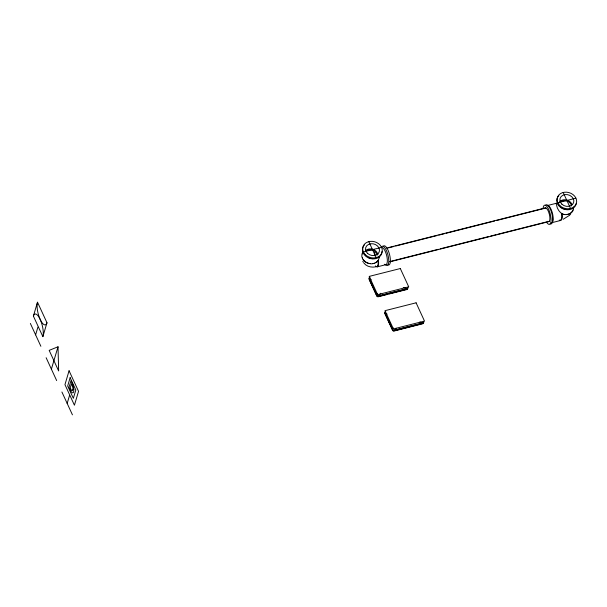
<?xml version="1.0" encoding="UTF-8"?>
<svg xmlns="http://www.w3.org/2000/svg" width="607" height="607" viewBox="0 0 607 607"><rect width="100%" height="100%" fill="white"/><g stroke="black" fill="none" stroke-linecap="round" stroke-linejoin="round"><path stroke-width="0.91" d="M379.428 257.292L378.04 260.813A8.855 7.292 16.5 0 1 366.082 262.368A8.855 7.292 16.5 0 1 362.963 251.973M377.288 293.538L376.833 295.184A1.419 1.168 16.5 0 0 378.654 295.996L407.16 288.788A1.419 1.168 16.5 0 0 407.927 287.316M393.07 327.81L392.615 329.457A1.419 1.168 16.5 0 0 394.436 330.269A338.941 156.105 -24.7 0 1 422.942 323.061A1.419 1.168 16.5 0 0 423.709 321.589M33.393 316.095L37.505 302.21L46.974 322.772L42.862 336.657L33.393 316.095A12.755 4.234 75.8 0 1 40.183 319.434A12.755 4.234 75.8 0 0 46.974 322.772M35.608 334.867L37.9 327.15M51.39 369.139L53.674 361.431M53.909 360.657L58.022 346.772L49.175 350.376L58.644 370.938L58.022 346.772M67.172 403.42L69.456 395.703M380.809 293.257L378.654 295.996A338.941 156.105 -24.7 0 1 407.16 288.788A0.948 0.782 16.5 0 1 407.016 289.107M396.052 328.22L394.436 330.269L422.942 323.061L419.816 322.021M569.836 214.946L570.618 214.112M569.412 215.379L563.159 219.294M363.51 251.92L381.568 247.353M557.787 202.768L575.853 198.201M547.506 205.515L556.247 203.307M386.5 248.073L545.792 207.776M388.397 247.884L393.89 246.495M395.718 246.032L436.919 235.607M438.747 235.144L444.241 233.756M446.069 233.293L494.591 221.024M496.42 220.561L545.86 208.049M389.846 261.549L438.36 249.272M440.196 248.809L488.711 236.54M490.547 236.077L496.04 234.689M497.869 234.226L546.391 221.95M389.914 261.822L549.206 221.532M377.167 266.875L385.915 264.66M551.771 222.708L560.519 220.493M379.155 296.277L387.387 294.19M389.224 293.727L406.614 289.327M421.478 323.835L394.019 330.785A0.948 0.782 16.5 0 1 392.79 330.231M375.589 266.868C371.317 267.717 366.347 266.541 363.737 262.831M564.745 214.506A8.506 6.996 16.5 0 1 562.575 214.059C558.986 212.283 555.951 206.79 556.642 203.299A8.855 2.944 75.8 0 0 555.58 203.755M403.253 287.49L407.16 288.788M371.279 279.812L369.2 278.613A1.419 1.168 16.5 0 1 369.974 277.141M387.061 314.092L384.982 312.886A1.419 1.168 16.5 0 1 385.756 311.421M362.781 261.253L363.259 262.118M563.182 192.48L570.542 208.474M368.821 241.647L376.181 257.641M369.428 279.508L377.008 295.958A0.948 0.782 16.5 0 0 377.311 296.322M385.21 313.781L388.245 320.359M389.004 322.006L392.41 329.411M30.35 323.44L40.874 346.293M46.132 357.72L56.656 380.566M61.914 391.993L72.438 414.839M561.968 213.823L562.044 214.438A8.506 2.823 75.8 0 1 561.096 219.924M42.862 336.657A12.755 4.234 75.8 0 0 40.183 319.434A12.755 4.234 75.8 0 1 37.505 302.21M569.692 209.157A8.855 7.292 16.5 0 1 568.607 209.369M567.484 209.445A8.855 7.292 16.5 0 1 565.2 209.225M564.085 208.929A8.855 7.292 16.5 0 1 563 208.52M561.983 207.989A8.855 7.292 16.5 0 1 561.035 207.366M558.804 204.984A8.855 7.292 16.5 0 1 558.303 204.066M573.532 207.093A8.855 7.292 16.5 0 1 562.537 214.142L561.756 213.839L561.862 214.628A8.855 2.944 75.8 0 1 559.252 220.075M572.894 210.03A8.506 6.996 16.5 0 1 566.915 214.476M544.585 208.603A7.087 2.352 75.8 0 1 549.35 214.286A7.087 2.352 75.8 0 1 547.742 221.305M543.075 208.444A9.917 3.293 75.8 0 1 547.635 207.48A9.917 3.293 75.8 0 1 551.019 221.092A9.917 3.293 75.8 0 1 546.452 222.056M545.526 205.234A9.917 3.293 75.8 0 1 551.892 213.679A9.917 3.293 75.8 0 1 550.139 223.831M547.901 205.515A8.855 2.944 75.8 0 1 552.772 214.635A8.855 2.944 75.8 0 1 551.376 222.716M576.271 203.451A9.917 8.164 16.5 0 1 562.765 208.717A9.917 8.164 16.5 0 1 558.85 195.659M559.798 201.554A7.087 5.835 16.5 0 1 566.733 200.022A7.087 5.835 16.5 0 1 572.082 204.802M559.73 202.814A6.449 5.304 16.5 0 1 566.498 200.879A6.449 5.304 16.5 0 1 571.528 205.94M560.754 220.068A8.506 2.823 75.8 0 1 560.375 220.075M556.316 203.709A8.506 2.823 75.8 0 1 557.036 203.557M377.683 260.828A8.506 6.996 16.5 0 1 375.505 262.702M374.587 263.127A8.506 6.996 16.5 0 1 372.561 263.643M370.384 263.673A8.506 6.996 16.5 0 1 363.145 259.432M362.667 258.552A8.506 6.996 16.5 0 1 362.326 257.641M362.356 253.976A8.506 6.996 16.5 0 1 362.713 253.134M375.331 258.324A8.855 7.292 16.5 0 1 374.246 258.536M373.123 258.612A8.855 7.292 16.5 0 1 370.839 258.392M369.724 258.096A8.855 7.292 16.5 0 1 368.646 257.687M383.229 246.29A9.917 3.293 75.8 0 1 389.603 254.735A9.917 3.293 75.8 0 1 387.85 264.887M381.31 247.186A9.917 3.293 75.8 0 1 388.131 255.775A9.917 3.293 75.8 0 1 385.21 264.5M374.845 255.441A7.087 2.352 75.8 0 1 374.792 253.104M381.651 247.474A8.855 2.944 75.8 0 1 387.023 257.148A8.855 2.944 75.8 0 1 384.648 264.242M374.511 255.782A6.449 2.14 75.8 0 1 374.807 252.163M382.008 251.548A9.917 8.164 16.5 0 1 370.24 258.529A9.917 8.164 16.5 0 1 363.198 246.579M363.775 245.66A9.917 8.164 16.5 0 1 364.488 244.826M365.444 250.721A7.087 5.835 16.5 0 1 372.819 249.318A7.087 5.835 16.5 0 1 377.895 254.743M365.831 251.442A6.449 5.304 16.5 0 1 372.546 250.167A6.449 5.304 16.5 0 1 377.167 255.099M375.445 266.025A8.855 2.944 75.8 0 0 378.518 261.01L378.411 260.221L378.055 260.98A8.506 2.823 75.8 0 1 375.543 266.207M385.104 312.833A1.206 0.986 16.5 0 0 384.937 313.811L392.547 330.329A1.206 0.986 16.5 0 0 394.087 331.02L422.533 323.827A1.206 0.986 16.5 0 0 423.193 322.575M422.92 322.613A0.948 0.782 16.5 0 1 422.396 323.607M423.117 322.575A0.948 0.782 16.5 0 1 422.935 322.924M369.322 278.56A1.206 0.986 16.5 0 0 369.155 279.539L376.765 296.057A1.206 0.986 16.5 0 0 378.305 296.747L406.751 289.547A1.206 0.986 16.5 0 0 407.487 288.826M73.834 389.611L73.659 391.955L73.318 392.646L72.294 392.835L71.057 391.568L69.001 387.304L70.973 380.657L72.954 385.157L73.834 389.611M72.908 389.413L72.582 390.521A3.999 1.328 75.8 0 1 71.565 390.392L70.222 387.964L71.474 383.745L72.643 386.758A3.999 1.328 75.8 0 1 72.908 389.413M69.069 370.763L64.957 384.648L74.426 405.21L78.538 391.325L69.069 370.763M70.139 377.653L67.673 385.984L73.348 398.321L75.822 389.99L70.139 377.653M400.309 268.537L369.208 276.397L377.63 294.676L408.723 286.815L400.309 268.537M416.091 302.81L384.99 310.678L393.412 328.956L424.505 321.088L416.091 302.81M376.833 295.184L369.2 278.613A189.445 62.923 75.8 0 1 376.833 295.184M392.615 329.457L384.982 312.886A189.445 62.923 75.8 0 1 392.615 329.457M559.889 205.659A9.917 8.164 16.5 0 0 576.301 203.527A9.917 8.164 16.5 0 0 564.396 192.252A9.917 8.164 16.5 0 0 559.889 205.659M561.885 204.18A7.087 5.835 16.5 0 0 573.6 202.655A7.087 5.835 16.5 0 0 565.102 194.597A7.087 5.835 16.5 0 0 561.885 204.18M365.528 254.826A9.917 8.164 16.5 0 0 381.94 252.694A9.917 8.164 16.5 0 0 370.035 241.411A9.917 8.164 16.5 0 0 365.528 254.826M367.523 253.347A7.087 5.835 16.5 0 0 379.246 251.822A7.087 5.835 16.5 0 0 370.74 243.764A7.087 5.835 16.5 0 0 367.523 253.347"/></g></svg>
